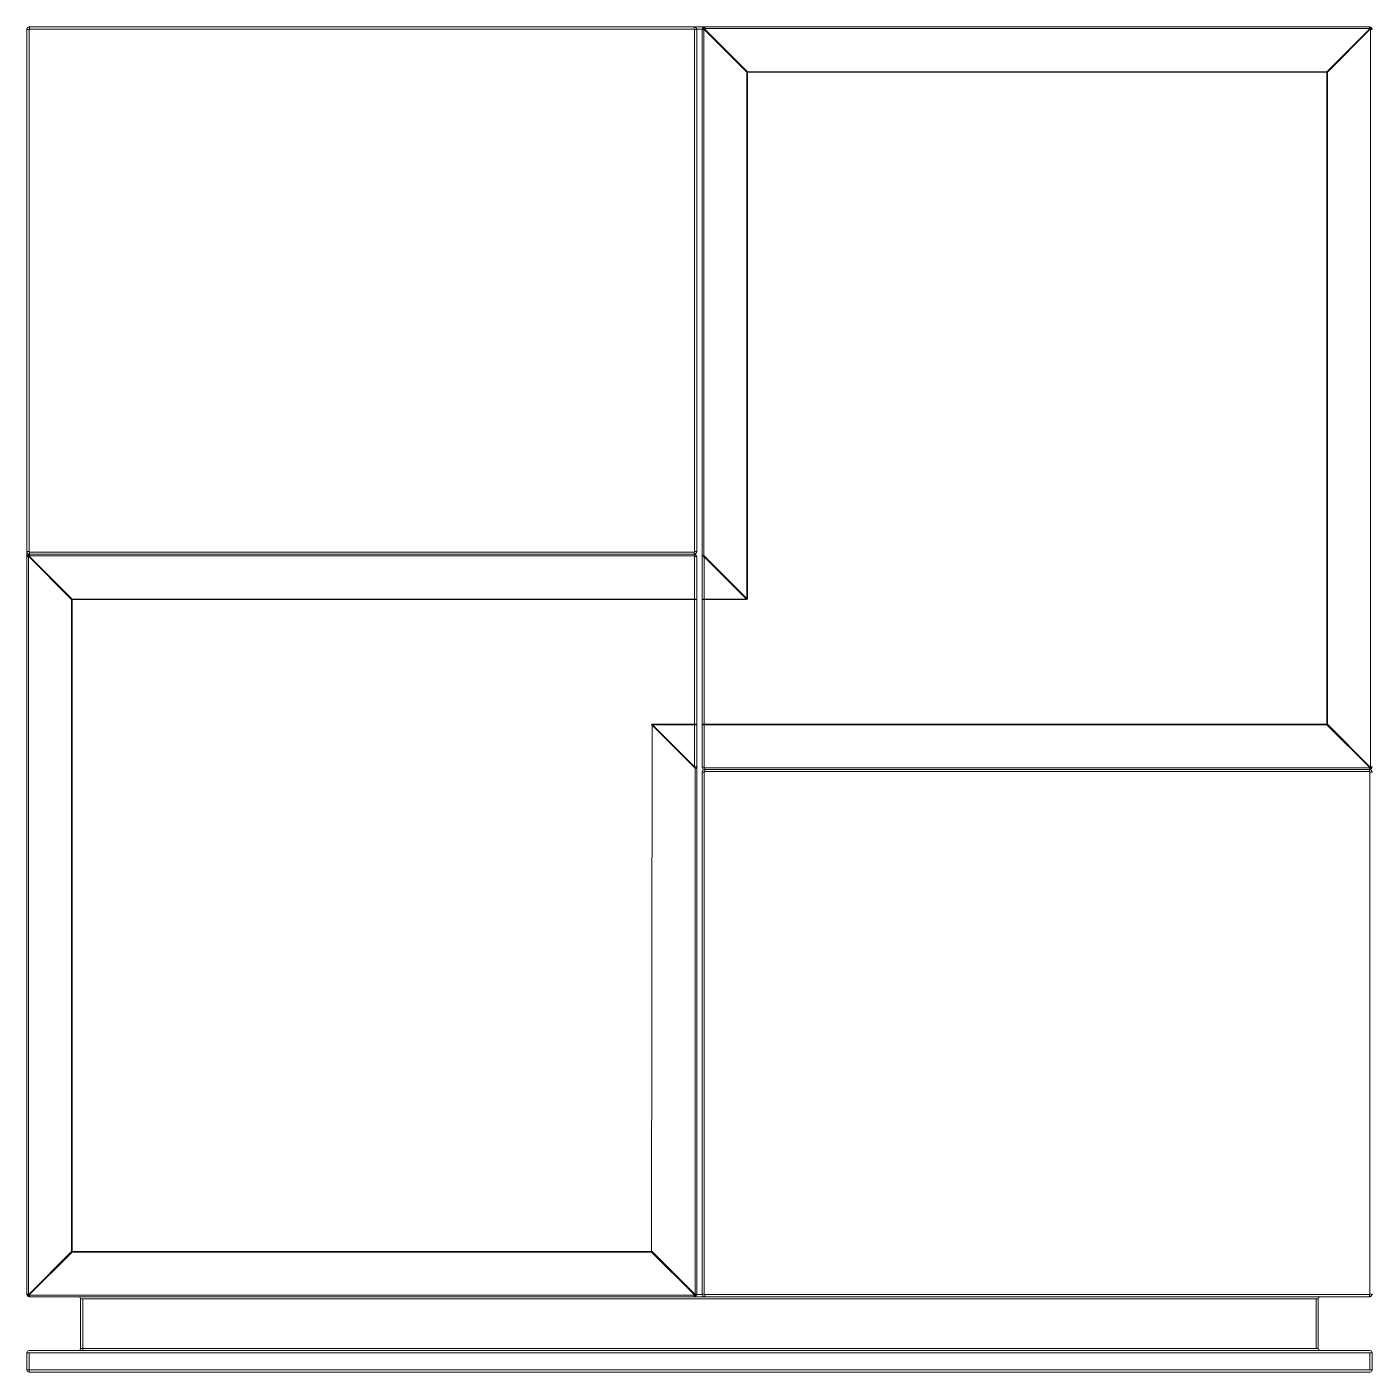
# Paper-space layout '_Face' of a CAD drawing. Header units: millimetres. Extents: x -654 to 596, y -659 to 591.
import ezdxf

# ---------------------------------------------------------------- set-up
doc = ezdxf.new("R2010")
doc.units = ezdxf.units.MM

psp = doc.layouts.new('_Face')

# ---------------------------------------------------------------- linework, layer by layer
at = {"color": 7, "linetype": 'Continuous', "lineweight": 15}
for p, q in [((-653.8, -586.7), (-653.7, 589.3)), ((-653.8, 588.8), (-651.8, 588.8)), ((-651.8, 591.3), (594.2, 591.3)), ((-651.8, 588.8), (-651.8, 103.8)), ((-651.3, 589.3), (-651.3, 591.3)), ((-33.8, 589.3), (-651.3, 589.3)), ((-33.8, 589.3), (-33.8, 591.3)), ((-33.3, 103.8), (-33.3, 588.8)), ((-33.3, 588.8), (-31.3, 588.8)), ((-31.3, 588.8), (-31.3, 103.8)), ((-26.3, -96.2), (-26.3, 588.8)), ((-24.7, 588.8), (-26.3, 588.8)), ((-24.7, 588.8), (-24.7, 100.2)), ((15.3, 549.3), (-24.6, 589.2)), ((-24.1, 589.6), (15.8, 549.7)), ((-23.8, 591.3), (-23.8, 589.8)), ((593.7, 589.8), (-23.8, 589.8)), ((554.2, 549.7), (594.1, 589.6)), ((594.6, 589.2), (554.7, 549.3)), ((593.7, 591.3), (593.7, 589.8)), ((594.7, -96.2), (594.7, 588.8)), ((596.2, 588.8), (594.7, 588.8)), ((596.2, 589.3), (596.2, 589.3)), ((15.3, 549.3), (554.7, 549.3)), ((15.3, 60.2), (15.3, 549.3)), ((15.8, 60.2), (15.8, 549.7)), ((15.8, 549.7), (554.2, 549.7)), ((554.2, -57.1), (554.2, 549.7)), ((554.7, 549.3), (554.7, -56.6)), ((-653.8, 103.8), (-651.8, 103.8)), ((-651.3, 99.8), (-651.3, 103.3)), ((-651.3, 103.3), (-33.8, 103.3)), ((-651.3, 101.3), (-33.8, 101.3)), ((-33.8, 99.8), (-33.8, 103.3)), ((-33.3, 103.8), (-31.3, 103.8)), ((-24.7, 100.2), (-26.3, 100.2)), ((-24.7, 100.2), (15.3, 60.2)), ((-652.2, 98.8), (-653.8, 98.8)), ((-652.2, 98.8), (-652.2, -586.2)), ((-612.2, 59.3), (-652.1, 99.2)), ((-651.6, 99.6), (-611.7, 59.7)), ((-33.8, 99.8), (-651.3, 99.8)), ((-33.3, 59.7), (-33.3, 99.3)), ((-31.3, -586.2), (-31.3, 98.8)), ((-24.3, -96.6), (-24.3, 98.9)), ((14.9, 59.7), (-24.3, 98.9)), ((-612.2, 59.3), (-31.3, 59.3)), ((-612.2, -546.6), (-612.2, 59.3)), ((-611.7, -547.1), (-611.7, 59.7)), ((-611.7, 59.7), (-33.3, 59.7)), ((-33.3, -96.2), (-33.3, 59.3)), ((-26.3, 59.3), (14.9, 59.3)), ((-24.3, 59.7), (14.9, 59.7)), ((14.9, 59.3), (14.9, 59.7)), ((15.3, 60.2), (15.8, 60.2)), ((-73.3, -547.1), (-72.8, -57.6)), ((-32.8, -97.6), (-72.8, -57.6)), ((-72.4, -56.6), (-31.3, -56.6)), ((-72.4, -57.1), (-72.4, -56.6)), ((-33.3, -57.1), (-72.4, -57.1)), ((-72.4, -57.1), (-33.3, -96.2)), ((-26.3, -56.6), (554.7, -56.6)), ((554.2, -57.1), (-24.3, -57.1)), ((594.1, -97), (554.2, -57.1)), ((554.7, -56.6), (594.6, -96.5)), ((-32.8, -586.2), (-32.8, -97.6)), ((-31.3, -97.6), (-32.8, -97.6)), ((-23.8, -97.1), (593.7, -97.1)), ((-23.8, -100.7), (-23.8, -97.1)), ((593.7, -98.7), (-23.8, -98.7)), ((593.7, -100.7), (593.7, -97.1)), ((596.2, -96.2), (594.7, -96.2)), ((-26.3, -586.2), (-26.3, -101.2)), ((-24.3, -101.2), (-26.3, -101.2)), ((-24.3, -101.2), (-24.3, -586.2)), ((593.7, -100.7), (-23.8, -100.7)), ((596.2, -101.2), (594.2, -101.2)), ((594.2, -586.2), (594.2, -101.2)), ((-652.1, -586.5), (-612.2, -546.6)), ((-611.7, -547.1), (-651.6, -587)), ((-612.2, -546.6), (-72.8, -546.6)), ((-73.3, -547.1), (-611.7, -547.1)), ((-33.4, -587), (-73.3, -547.1)), ((-72.8, -546.6), (-32.9, -586.5)), ((-652.2, -586.2), (-653.8, -586.2)), ((-651.3, -587.1), (-33.8, -587.1)), ((-651.3, -587.1), (-651.3, -588.7)), ((-33.8, -587.1), (-33.8, -588.7)), ((-31.3, -586.2), (-32.8, -586.2)), ((-24.3, -586.2), (-26.3, -586.2)), ((-23.8, -588.7), (-23.8, -586.7)), ((-23.8, -586.7), (593.7, -586.7)), ((593.7, -588.7), (593.7, -586.7)), ((596.2, -586.2), (594.2, -586.2)), ((-651.8, -588.7), (594.2, -588.6)), ((-603.8, -590.7), (546.2, -590.7)), ((-603.8, -636.7), (-603.8, -590.7)), ((-601.8, -638.7), (-601.8, -590.7)), ((544.2, -636.7), (544.2, -590.7)), ((546.2, -590.7), (546.2, -636.7)), ((-603.8, -636.7), (546.2, -636.7)), ((-653.8, -640.7), (596.2, -640.7)), ((-653.8, -656.7), (-653.8, -640.7)), ((-651.8, -638.7), (594.2, -638.7)), ((-651.8, -658.7), (-651.8, -640.7)), ((594.2, -656.7), (594.2, -640.7)), ((596.2, -640.7), (596.2, -656.7)), ((-653.8, -656.7), (596.2, -656.7)), ((594.2, -658.7), (-651.8, -658.7))]:
    psp.add_line(p, q, dxfattribs=at)
at = {"color": 8, "linetype": 'Continuous', "lineweight": 15}
for p, q in [((-651.8, 591.3), (-651.8, 591.3)), ((-26.2, 589.3), (-31.3, 589.3)), ((-651.8, 101.4), (-651.8, 101.3)), ((594.2, -98.7), (594.2, -98.6)), ((-653.7, -586.7), (-653.8, -586.7)), ((-31.3, -586.7), (-26.2, -586.7)), ((596.2, -586.7), (596.2, -586.7)), ((-651.8, -588.6), (-651.8, -588.7))]:
    psp.add_line(p, q, dxfattribs=at)
at = {"color": 7, "linetype": 'Continuous', "lineweight": 15, "flags": 128}
for points in [[(14.9, 59.3), (15.4, 59.4), (15.7, 59.7), (15.8, 60.2)], [(15.3, 60.2), (15.4, 59.8), (15.2, 59.7), (14.9, 59.7)], [(-72.4, -56.6), (-72.9, -56.7), (-73.2, -57), (-73.3, -57.6)], [(-72.4, -57.1), (-72.7, -57), (-72.9, -57.2), (-72.8, -57.6)]]:
    psp.add_lwpolyline(points, dxfattribs=at)
at = {"color": 7, "linetype": 'Continuous', "lineweight": 15}
for centre, radius, start, end in [((-651.3, 588.8), 2.5, 90, 180), ((-651.8, 589.3), 2, 90, 180), ((-651.3, 588.8), 0.5, 90, 180), ((-33.8, 588.8), 2.5, 0, 90), ((-33.8, 588.8), 0.5, 360, 90), ((-23.8, 588.8), 2.5, 90, 180), ((-23, 591.3), 2.63, 195.0057, 232.7265), ((-26.2, 588), 2.63, 37.2735, 74.9943), ((-24.2, 588.8), 0.5, 135, 180), ((-15.9, 581), 11.9, 133.4168, 136.5832), ((-23.8, 589.3), 0.5, 90, 135), ((593.7, 588.8), 2.5, 360, 90), ((593.7, 589.3), 0.5, 45, 90), ((596.2, 588), 2.63, 105.0057, 142.7265), ((585.9, 581), 11.9, 43.4168, 46.5832), ((594.2, 589.3), 2, 360, 90), ((593, 591.3), 2.63, 307.2735, 344.9943), ((594.2, 588.8), 0.5, 360, 45), ((24, 541.1), 11.9, 133.4168, 136.5832), ((546, 541.1), 11.9, 43.4168, 46.5832), ((-651.3, 103.8), 2.5, 180, 270), ((-651.3, 98.8), 2.5, 90, 180), ((-650.5, 101.3), 2.63, 195.0057, 232.7265), ((-653.7, 98), 2.63, 37.2735, 74.9943), ((-651.3, 103.8), 0.5, 180, 270), ((-33.8, 103.8), 0.5, 270, 360), ((-33.8, 103.8), 2.5, 270, 0), ((-33.8, 98.8), 2.5, 0, 90), ((101.8, 141.6), 133.1, 198.1184, 198.7515), ((-651.7, 98.8), 0.5, 135, 180), ((-643.4, 91), 11.9, 133.4168, 136.5832), ((-651.3, 99.3), 0.5, 90, 135), ((-33.8, 99.3), 0.5, 0, 90), ((-32.8, 96.8), 2.54, 53.0985, 100.7177), ((-24.7, 96.4), 2.54, 79.2823, 126.9015), ((-603.5, 51.1), 11.9, 133.4168, 136.5832), ((-32.8, 57.2), 2.54, 53.0985, 100.7177), ((-24.7, 57.2), 2.54, 79.2823, 126.9015), ((-32.8, -54.6), 2.54, 259.2823, 306.9015), ((-24.7, -54.6), 2.54, 233.0985, 280.7177), ((546, -48.4), 11.9, 313.4168, 316.5832), ((-32.8, -93.7), 2.54, 259.2823, 306.9015), ((-159.3, -139), 133.1, 18.1184, 18.7515), ((-24.7, -94.2), 2.54, 233.0985, 280.7177), ((-23.8, -96.2), 2.5, 180, 270), ((-23.8, -101.2), 2.5, 90, 180), ((-23.8, -96.6), 0.5, 180, 270), ((593.7, -96.2), 2.5, 270, 0), ((593.7, -96.6), 0.5, 270, 315), ((593.7, -101.2), 2.5, 360, 90), ((585.9, -88.4), 11.9, 313.4168, 316.5832), ((596.2, -95.4), 2.63, 217.2735, 254.9943), ((594.2, -96.2), 0.5, 315, 0), ((593, -98.6), 2.63, 15.0057, 52.7265), ((-23.8, -101.2), 0.5, 90, 180), ((593.7, -101.2), 0.5, 360, 90), ((-603.5, -538.4), 11.9, 223.4168, 226.5832), ((-81.5, -538.4), 11.9, 313.4168, 316.5832), ((-651.3, -586.2), 2.5, 180, 270), ((-651.8, -586.7), 2, 180, 270), ((-650.5, -588.6), 2.63, 127.2735, 164.9943), ((-653.7, -585.4), 2.63, 285.0057, 322.7265), ((-651.7, -586.2), 0.5, 180, 225), ((-643.4, -578.4), 11.9, 223.4168, 226.5832), ((-651.3, -586.6), 0.5, 225, 270), ((-33.8, -586.2), 2.5, 270, 0), ((-33.8, -586.6), 0.5, 270, 315), ((-41.6, -578.4), 11.9, 313.4168, 316.5832), ((-31.3, -585.4), 2.63, 217.2735, 254.9943), ((-33.3, -586.2), 0.5, 315, 0), ((-34.5, -588.6), 2.63, 15.0057, 52.7265), ((-23.8, -586.2), 2.5, 180, 270), ((-23.8, -586.2), 0.5, 180, 270), ((593.7, -586.2), 2.5, 270, 0), ((593.7, -586.2), 0.5, 270, 0), ((594.2, -586.7), 2, 270, 0), ((-605.8, -590.7), 2, 360, 90), ((548.2, -590.7), 2, 90, 180), ((-605.8, -636.7), 2, 270, 360), ((548.2, -636.7), 2, 180, 270), ((-651.8, -640.7), 2, 90, 180), ((594.2, -640.7), 2, 0, 90), ((-651.8, -656.7), 2, 180, 270), ((594.2, -656.7), 2, 270, 0)]:
    psp.add_arc(centre, radius, start, end, dxfattribs=at)

doc.saveas('drawing.dxf')
